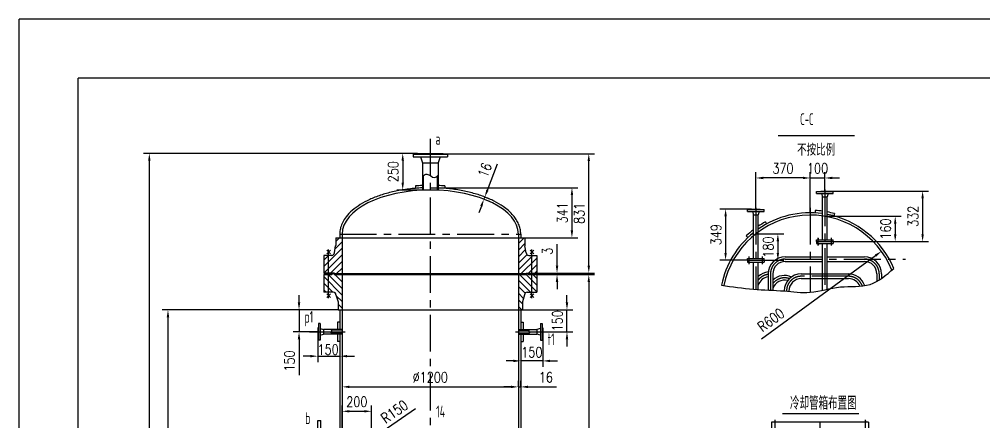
# Model space of a CAD drawing. Header units: millimetres. Extents: x -400 to 11480, y -400 to 24820.
# Drawn here: x -400 to 6173, y 22073 to 24820 of the extents above; entities that cross this region are included whole.
import ezdxf

# ---------------------------------------------------------------- set-up
doc = ezdxf.new("R2010")
doc.units = ezdxf.units.MM
doc.header["$LTSCALE"] = 200
doc.linetypes.add('CENTER', pattern=[2, 1.25, -0.25, 0.25, -0.25])
for name, color, linetype in [('1轮廓实线层', 7, 'Continuous'), ('2细线层', 4, 'Continuous'), ('3中心线层', 1, 'CENTER'), ('5剖面线层', 2, 'Continuous'), ('6文字层', 3, 'Continuous'), ('7标注层', 4, 'Continuous'), ('图框层', 7, 'Continuous')]:
    doc.layers.add(name, color=color, linetype=linetype)
doc.styles.add('PC_TEXTSTYLE', font='isocp.shx', dxfattribs={"width": 0.8, "bigfont": 'hzfs.shx'})
doc.styles.add('TH_GBDIM', font='romans.shx', dxfattribs={"width": 0.8, "bigfont": 'gbcbig.shx'})
doc.dimstyles.new('TH_GBDIM', dxfattribs={"dimscale": 20, "dimtxt": 3.5, "dimasz": 2.5, "dimexe": 2, "dimexo": 0, "dimgap": 1.5, "dimtad": 1, "dimdec": 1, "dimzin": 0, "dimdsep": 46, "dimtxsty": 'TH_GBDIM', "dimcen": 2.5, "dimclrd": 130, "dimclre": 130, "dimclrt": 3, "dimadec": 0, "dimazin": 0, "dimtfac": 0.714286, "dimtdec": 1, "dimtmove": 0, "dimatfit": 3, "dimfxl": 0, "dimtzin": 0, "dimlwd": -1, "dimlwe": -1, "dimarcsym": 0})

# ---------------------------------------------------------------- blocks, each defined once
blk = doc.blocks.new('*D14')
at = {"layer": '7标注层', "color": 130}
for p, q in [((2310.6, 23907.2), (2170.5, 23907.2)), ((2210.5, 23857.2), (2210.5, 23707.2)), ((2398.1, 23657.2), (2170.5, 23657.2))]:
    blk.add_line(p, q, dxfattribs=at)
for points in [[(2202.1, 23857.2), (2218.8, 23857.2), (2210.5, 23907.2)], [(2202.1, 23707.2), (2218.8, 23707.2), (2210.5, 23657.2)]]:
    blk.add_solid(points, dxfattribs=at)
at = {"layer": 'Defpoints', "color": 0}
for p in [(2310.6, 23907.2), (2210.5, 23657.2), (2398.1, 23657.2)]:
    blk.add_point(p, dxfattribs=at)
at = {"layer": '7标注层', "color": 3, "insert": (2145.5, 23782.2), "char_height": 70, "attachment_point": 5, "rotation": 90, "style": 'TH_GBDIM'}
blk.add_mtext('250{}{}', dxfattribs=at)
blk = doc.blocks.new('*D15')
at = {"layer": '7标注层', "color": 130}
for p, q in [((2787.2, 23656.8), (2855.9, 23836.7)), ((2763.6, 23595.1), (2769.3, 23610)), ((2768.2, 23610.5), (2806.7, 23595.8)), ((2745.8, 23548.4), (2727.9, 23501.7)), ((2762.5, 23595.5), (2801, 23580.8))]:
    blk.add_line(p, q, dxfattribs=at)
for points in [[(2779.4, 23659.7), (2794.9, 23653.8), (2769.3, 23610)], [(2738, 23551.4), (2753.5, 23545.4), (2763.6, 23595.1)]]:
    blk.add_solid(points, dxfattribs=at)
at = {"layer": 'Defpoints', "color": 0}
for p in [(2768.2, 23610.5), (2762.5, 23595.5), (2763.6, 23595.1)]:
    blk.add_point(p, dxfattribs=at)
at = {"layer": '7标注层', "color": 3, "insert": (2769.8, 23793.3), "char_height": 70, "attachment_point": 5, "rotation": 69.08403, "style": 'TH_GBDIM'}
blk.add_mtext('16{}{}', dxfattribs=at)
blk = doc.blocks.new('*D17')
at = {"layer": '7标注层', "color": 130}
for p, q in [((2397.6, 23673.2), (3402.7, 23673.2)), ((3362.7, 23623.2), (3362.7, 23382.2)), ((3014.1, 23332.2), (3402.7, 23332.2))]:
    blk.add_line(p, q, dxfattribs=at)
for points in [[(3354.3, 23623.2), (3371, 23623.2), (3362.7, 23673.2)], [(3354.3, 23382.2), (3371, 23382.2), (3362.7, 23332.2)]]:
    blk.add_solid(points, dxfattribs=at)
at = {"layer": 'Defpoints', "color": 0}
for p in [(2397.6, 23673.2), (3014.1, 23332.2), (3362.7, 23332.2)]:
    blk.add_point(p, dxfattribs=at)
at = {"layer": '7标注层', "color": 3, "insert": (3297.7, 23502.7), "char_height": 70, "attachment_point": 5, "rotation": 90, "style": 'TH_GBDIM'}
blk.add_mtext('341{}{}', dxfattribs=at)
blk = doc.blocks.new('*D18')
at = {"layer": '7标注层', "color": 130}
for p, q in [((3014.1, 22626.7), (3014.1, 22453.9)), ((3164.1, 22663.2), (3164.1, 22453.9)), ((2964.1, 22493.9), (2914.1, 22493.9)), ((3164.1, 22493.9), (3014.1, 22493.9)), ((3214.1, 22493.9), (3264.1, 22493.9))]:
    blk.add_line(p, q, dxfattribs=at)
for points in [[(2964.1, 22502.2), (2964.1, 22485.6), (3014.1, 22493.9)], [(3214.1, 22502.2), (3214.1, 22485.6), (3164.1, 22493.9)]]:
    blk.add_solid(points, dxfattribs=at)
at = {"layer": 'Defpoints', "color": 0}
for p in [(3014.1, 22626.7), (3164.1, 22663.2), (3014.1, 22493.9)]:
    blk.add_point(p, dxfattribs=at)
at = {"layer": '7标注层', "color": 3, "insert": (3089.7, 22553.2), "char_height": 70, "attachment_point": 5, "style": 'TH_GBDIM'}
blk.add_mtext('150{}{}', dxfattribs=at)
blk = doc.blocks.new('*D19')
at = {"layer": '7标注层', "color": 130}
for p, q in [((1798.1, 22349), (1798.1, 22277.1)), ((1848.1, 22317.1), (2948.1, 22317.1)), ((2998.1, 22339.8), (2998.1, 22277.1))]:
    blk.add_line(p, q, dxfattribs=at)
for points in [[(1848.1, 22325.4), (1848.1, 22308.7), (1798.1, 22317.1)], [(2948.1, 22325.4), (2948.1, 22308.7), (2998.1, 22317.1)]]:
    blk.add_solid(points, dxfattribs=at)
at = {"layer": 'Defpoints', "color": 0}
for p in [(1798.1, 22349), (2998.1, 22339.8), (2998.1, 22317.1)]:
    blk.add_point(p, dxfattribs=at)
at = {"layer": '7标注层', "color": 3, "insert": (2398.1, 22382.1), "char_height": 70, "attachment_point": 5, "style": 'TH_GBDIM'}
blk.add_mtext('%%c1200{}{}', dxfattribs=at)
blk = doc.blocks.new('*D20')
at = {"layer": '7标注层', "color": 130}
for p, q in [((2998.1, 22317.1), (2998.1, 22357.1)), ((3014.1, 22317.1), (3014.1, 22357.1)), ((2948.1, 22317.1), (2898.1, 22317.1)), ((2998.1, 22317.1), (3014.1, 22317.1)), ((3064.1, 22317.1), (3256.8, 22317.1))]:
    blk.add_line(p, q, dxfattribs=at)
for points in [[(2948.1, 22325.4), (2948.1, 22308.7), (2998.1, 22317.1)], [(3064.1, 22325.4), (3064.1, 22308.7), (3014.1, 22317.1)]]:
    blk.add_solid(points, dxfattribs=at)
at = {"layer": 'Defpoints', "color": 0}
for p in [(2998.1, 22317.1), (3014.1, 22317.1), (3014.1, 22317.1)]:
    blk.add_point(p, dxfattribs=at)
at = {"layer": '7标注层', "color": 3, "insert": (3185.4, 22382.1), "char_height": 70, "attachment_point": 5, "style": 'TH_GBDIM'}
blk.add_mtext('16{}{}', dxfattribs=at)
blk = doc.blocks.new('*D21')
at = {"layer": '7标注层', "color": 130}
for p, q in [((1632.1, 22663.2), (1632.1, 22486.1)), ((1782.1, 22626.7), (1782.1, 22486.1)), ((1582.1, 22526.1), (1532.1, 22526.1)), ((1632.1, 22526.1), (1782.1, 22526.1)), ((1832.1, 22526.1), (1882.1, 22526.1))]:
    blk.add_line(p, q, dxfattribs=at)
for points in [[(1582.1, 22534.4), (1582.1, 22517.8), (1632.1, 22526.1)], [(1832.1, 22534.4), (1832.1, 22517.8), (1782.1, 22526.1)]]:
    blk.add_solid(points, dxfattribs=at)
at = {"layer": 'Defpoints', "color": 0}
for p in [(1632.1, 22663.2), (1782.1, 22626.7), (1782.1, 22526.1)]:
    blk.add_point(p, dxfattribs=at)
at = {"layer": '7标注层', "color": 3, "insert": (1702.6, 22571.4), "char_height": 70, "attachment_point": 5, "style": 'TH_GBDIM'}
blk.add_mtext('150{}{}', dxfattribs=at)
blk = doc.blocks.new('*D22')
at = {"layer": '7标注层', "color": 130}
for p, q in [((1798.1, 22034.2), (1798.1, 22190.6)), ((1998.1, 21855.7), (1998.1, 22190.6)), ((1848.1, 22150.6), (1948.1, 22150.6))]:
    blk.add_line(p, q, dxfattribs=at)
for points in [[(1848.1, 22158.9), (1848.1, 22142.3), (1798.1, 22150.6)], [(1948.1, 22158.9), (1948.1, 22142.3), (1998.1, 22150.6)]]:
    blk.add_solid(points, dxfattribs=at)
at = {"layer": 'Defpoints', "color": 0}
for p in [(1998.1, 22150.6), (1798.1, 22034.2), (1998.1, 21855.7)]:
    blk.add_point(p, dxfattribs=at)
at = {"layer": '7标注层', "color": 3, "insert": (1898.1, 22215.6), "char_height": 70, "attachment_point": 5, "style": 'TH_GBDIM'}
blk.add_mtext('200{}{}', dxfattribs=at)
blk = doc.blocks.new('*D23')
at = {"layer": '7标注层', "color": 130}
for p, q in [((2297.2, 22168.5), (2012.2, 21970)), ((1848.1, 21855.7), (1971.2, 21941.4))]:
    blk.add_line(p, q, dxfattribs=at)
blk.add_solid([(2007.4, 21976.8), (2017, 21963.2), (1971.2, 21941.4)], dxfattribs=at)
at = {"layer": 'Defpoints', "color": 0}
for p in [(1971.2, 21941.4), (1848.1, 21855.7)]:
    blk.add_point(p, dxfattribs=at)
at = {"layer": '7标注层', "color": 3, "insert": (2154.5, 22148.3), "char_height": 70, "attachment_point": 5, "rotation": 34.85599, "style": 'TH_GBDIM'}
blk.add_mtext('R150{}{}', dxfattribs=at)
blk = doc.blocks.new('*D94')
at = {"layer": '7标注层', "color": 130}
for p, q in [((4586.3, 23528.2), (4368.8, 23528.2)), ((4408.8, 23478.2), (4408.8, 23229.2)), ((4557.3, 23179.2), (4368.8, 23179.2))]:
    blk.add_line(p, q, dxfattribs=at)
for points in [[(4400.5, 23478.2), (4417.2, 23478.2), (4408.8, 23528.2)], [(4400.5, 23229.2), (4417.2, 23229.2), (4408.8, 23179.2)]]:
    blk.add_solid(points, dxfattribs=at)
at = {"layer": 'Defpoints', "color": 0}
for p in [(4586.3, 23528.2), (4408.8, 23179.2), (4557.3, 23179.2)]:
    blk.add_point(p, dxfattribs=at)
at = {"layer": '7标注层', "color": 3, "insert": (4343.8, 23353.7), "char_height": 70, "attachment_point": 5, "rotation": 90, "style": 'TH_GBDIM'}
blk.add_mtext('349{}{}', dxfattribs=at)
blk = doc.blocks.new('*D95')
at = {"layer": '7标注层', "color": 130}
for p, q in [((4614.8, 23359.2), (4804.7, 23359.2)), ((4764.7, 23309.2), (4764.7, 23229.2)), ((4672.3, 23179.2), (4804.7, 23179.2))]:
    blk.add_line(p, q, dxfattribs=at)
for points in [[(4756.4, 23309.2), (4773.1, 23309.2), (4764.7, 23359.2)], [(4756.4, 23229.2), (4773.1, 23229.2), (4764.7, 23179.2)]]:
    blk.add_solid(points, dxfattribs=at)
at = {"layer": 'Defpoints', "color": 0}
for p in [(4614.8, 23359.2), (4672.3, 23179.2), (4764.7, 23179.2)]:
    blk.add_point(p, dxfattribs=at)
at = {"layer": '7标注层', "color": 3, "insert": (4699.7, 23269.2), "char_height": 70, "attachment_point": 5, "rotation": 90, "style": 'TH_GBDIM'}
blk.add_mtext('180{}{}', dxfattribs=at)
blk = doc.blocks.new('*D96')
at = {"layer": '7标注层', "color": 130}
for p, q in [((5084.8, 23478.5), (5603.7, 23478.5)), ((5563.7, 23428.5), (5563.7, 23356.5)), ((5142.3, 23306.5), (5603.7, 23306.5))]:
    blk.add_line(p, q, dxfattribs=at)
for points in [[(5555.4, 23428.5), (5572.1, 23428.5), (5563.7, 23478.5)], [(5555.4, 23356.5), (5572.1, 23356.5), (5563.7, 23306.5)]]:
    blk.add_solid(points, dxfattribs=at)
at = {"layer": 'Defpoints', "color": 0}
for p in [(5084.8, 23478.5), (5142.3, 23306.5), (5563.7, 23306.5)]:
    blk.add_point(p, dxfattribs=at)
at = {"layer": '7标注层', "color": 3, "insert": (5498.7, 23392.5), "char_height": 70, "attachment_point": 5, "rotation": 90, "style": 'TH_GBDIM'}
blk.add_mtext('160{}{}', dxfattribs=at)
blk = doc.blocks.new('*D97')
at = {"layer": '7标注层', "color": 130}
for p, q in [((5113.3, 23650.5), (5790.2, 23650.5)), ((5750.2, 23600.5), (5750.2, 23356.5)), ((5142.3, 23306.5), (5790.2, 23306.5))]:
    blk.add_line(p, q, dxfattribs=at)
for points in [[(5741.9, 23600.5), (5758.6, 23600.5), (5750.2, 23650.5)], [(5741.9, 23356.5), (5758.6, 23356.5), (5750.2, 23306.5)]]:
    blk.add_solid(points, dxfattribs=at)
at = {"layer": 'Defpoints', "color": 0}
for p in [(5113.3, 23650.5), (5142.3, 23306.5), (5750.2, 23306.5)]:
    blk.add_point(p, dxfattribs=at)
at = {"layer": '7标注层', "color": 3, "insert": (5685.2, 23478.5), "char_height": 70, "attachment_point": 5, "rotation": 90, "style": 'TH_GBDIM'}
blk.add_mtext('332{}{}', dxfattribs=at)
blk = doc.blocks.new('*D98')
at = {"layer": '7标注层', "color": 130}
for p, q in [((4614.8, 23528.2), (4614.8, 23779.7)), ((4934.8, 23739.7), (4664.8, 23739.7)), ((4984.8, 23502.9), (4984.8, 23779.7))]:
    blk.add_line(p, q, dxfattribs=at)
for points in [[(4664.8, 23748.1), (4664.8, 23731.4), (4614.8, 23739.7)], [(4934.8, 23748.1), (4934.8, 23731.4), (4984.8, 23739.7)]]:
    blk.add_solid(points, dxfattribs=at)
at = {"layer": 'Defpoints', "color": 0}
for p in [(4614.8, 23739.7), (4614.8, 23528.2), (4984.8, 23502.9)]:
    blk.add_point(p, dxfattribs=at)
at = {"layer": '7标注层', "color": 3, "insert": (4799.8, 23804.7), "char_height": 70, "attachment_point": 5, "style": 'TH_GBDIM'}
blk.add_mtext('370{}{}', dxfattribs=at)
blk = doc.blocks.new('*D99')
at = {"layer": '7标注层', "color": 130}
for p, q in [((4934.8, 23739.7), (4884.8, 23739.7)), ((4984.8, 23502.9), (4984.8, 23779.7)), ((4984.8, 23739.7), (5084.8, 23739.7)), ((5084.8, 23650.5), (5084.8, 23779.7)), ((5134.8, 23739.7), (5184.8, 23739.7))]:
    blk.add_line(p, q, dxfattribs=at)
for points in [[(4934.8, 23748.1), (4934.8, 23731.4), (4984.8, 23739.7)], [(5134.8, 23748.1), (5134.8, 23731.4), (5084.8, 23739.7)]]:
    blk.add_solid(points, dxfattribs=at)
at = {"layer": 'Defpoints', "color": 0}
for p in [(5084.8, 23739.7), (5084.8, 23650.5), (4984.8, 23502.9)]:
    blk.add_point(p, dxfattribs=at)
at = {"layer": '7标注层', "color": 3, "insert": (5034.8, 23804.7), "char_height": 70, "attachment_point": 5, "style": 'TH_GBDIM'}
blk.add_mtext('100{}{}', dxfattribs=at)
blk = doc.blocks.new('*D100')
at = {"layer": '7标注层', "color": 130}
blk.add_line((4652.3, 22644.7), (5429.4, 23210.7), dxfattribs=at)
blk.add_solid([(5424.5, 23217.4), (5434.3, 23204), (5469.8, 23240.1)], dxfattribs=at)
at = {"layer": 'Defpoints', "color": 0}
for p in [(5469.8, 23240.1), (4984.8, 22886.9)]:
    blk.add_point(p, dxfattribs=at)
at = {"layer": '7标注层', "color": 3, "insert": (4718.1, 22773), "char_height": 70, "attachment_point": 5, "rotation": 36.07149, "style": 'TH_GBDIM'}
blk.add_mtext('R600{}{}', dxfattribs=at)
blk = doc.blocks.new('*D149')
at = {"layer": '7标注层', "color": 130}
for p, q in [((1770.1, 22841.7), (572.2, 22841.7)), ((612.2, 22791.7), (612.2, 4080.7)), ((1234.1, 4030.7), (572.2, 4030.7))]:
    blk.add_line(p, q, dxfattribs=at)
for points in [[(603.9, 22791.7), (620.5, 22791.7), (612.2, 22841.7)], [(603.9, 4080.7), (620.5, 4080.7), (612.2, 4030.7)]]:
    blk.add_solid(points, dxfattribs=at)
at = {"layer": 'Defpoints', "color": 0}
for p in [(1770.1, 22841.7), (612.2, 4030.7), (1234.1, 4030.7)]:
    blk.add_point(p, dxfattribs=at)
at = {"layer": '7标注层', "color": 3, "insert": (547.2, 13436.2), "char_height": 70, "attachment_point": 5, "rotation": 90, "style": 'TH_GBDIM'}
blk.add_mtext('18811{}{}', dxfattribs=at)
blk = doc.blocks.new('*D150')
at = {"layer": '7标注层', "color": 130}
for p, q in [((2310.6, 23907.2), (445.3, 23907.2)), ((485.3, 23857.2), (485.3, 4080.7)), ((1234.1, 4030.7), (445.3, 4030.7))]:
    blk.add_line(p, q, dxfattribs=at)
for points in [[(477, 23857.2), (493.7, 23857.2), (485.3, 23907.2)], [(477, 4080.7), (493.7, 4080.7), (485.3, 4030.7)]]:
    blk.add_solid(points, dxfattribs=at)
at = {"layer": 'Defpoints', "color": 0}
for p in [(2310.6, 23907.2), (485.3, 4030.7), (1234.1, 4030.7)]:
    blk.add_point(p, dxfattribs=at)
at = {"layer": '7标注层', "color": 3, "insert": (420.3, 13968.9), "char_height": 70, "attachment_point": 5, "rotation": 90, "style": 'TH_GBDIM'}
blk.add_mtext('19891{}{}', dxfattribs=at)
blk = doc.blocks.new('*D151')
at = {"layer": '7标注层', "color": 130}
for p, q in [((3123.1, 23081.7), (3517.3, 23081.7)), ((3477.3, 23031.7), (3477.3, 13905.7)), ((3026.1, 13855.7), (3517.3, 13855.7))]:
    blk.add_line(p, q, dxfattribs=at)
for points in [[(3469, 23031.7), (3485.6, 23031.7), (3477.3, 23081.7)], [(3469, 13905.7), (3485.6, 13905.7), (3477.3, 13855.7)]]:
    blk.add_solid(points, dxfattribs=at)
at = {"layer": 'Defpoints', "color": 0}
for p in [(3123.1, 23081.7), (3026.1, 13855.7), (3477.3, 13855.7)]:
    blk.add_point(p, dxfattribs=at)
at = {"layer": '7标注层', "color": 3, "insert": (3412.3, 18468.7), "char_height": 70, "attachment_point": 5, "rotation": 90, "style": 'TH_GBDIM'}
blk.add_mtext('9226{}{}', dxfattribs=at)
blk = doc.blocks.new('*D162')
at = {"layer": '7标注层', "color": 130}
for p, q in [((1504.7, 22891.7), (1504.7, 22941.7)), ((1770.1, 22841.7), (1464.7, 22841.7)), ((1504.7, 22841.7), (1504.7, 22691.7)), ((1632.1, 22691.7), (1464.7, 22691.7)), ((1504.7, 22641.7), (1504.7, 22395.7))]:
    blk.add_line(p, q, dxfattribs=at)
for points in [[(1496.3, 22891.7), (1513, 22891.7), (1504.7, 22841.7)], [(1496.3, 22641.7), (1513, 22641.7), (1504.7, 22691.7)]]:
    blk.add_solid(points, dxfattribs=at)
at = {"layer": 'Defpoints', "color": 0}
for p in [(1504.7, 22841.7), (1770.1, 22841.7), (1632.1, 22691.7)]:
    blk.add_point(p, dxfattribs=at)
at = {"layer": '7标注层', "color": 3, "insert": (1439.7, 22493.7), "char_height": 70, "attachment_point": 5, "rotation": 90, "style": 'TH_GBDIM'}
blk.add_mtext('150{}{}', dxfattribs=at)
blk = doc.blocks.new('*D163')
at = {"layer": '7标注层', "color": 130}
for p, q in [((3328.9, 22891.7), (3328.9, 22941.7)), ((3026.1, 22841.7), (3368.9, 22841.7)), ((3328.9, 22691.7), (3328.9, 22841.7)), ((3164.1, 22691.7), (3368.9, 22691.7)), ((3328.9, 22641.7), (3328.9, 22591.7))]:
    blk.add_line(p, q, dxfattribs=at)
for points in [[(3320.6, 22891.7), (3337.2, 22891.7), (3328.9, 22841.7)], [(3320.6, 22641.7), (3337.2, 22641.7), (3328.9, 22691.7)]]:
    blk.add_solid(points, dxfattribs=at)
at = {"layer": 'Defpoints', "color": 0}
for p in [(3026.1, 22841.7), (3328.9, 22841.7), (3164.1, 22691.7)]:
    blk.add_point(p, dxfattribs=at)
at = {"layer": '7标注层', "color": 3, "insert": (3263.9, 22766.7), "char_height": 70, "attachment_point": 5, "rotation": 90, "style": 'TH_GBDIM'}
blk.add_mtext('150{}{}', dxfattribs=at)
blk = doc.blocks.new('*D164')
at = {"layer": '7标注层', "color": 130}
for p, q in [((3261.1, 23142.2), (3261.1, 23289.5)), ((3112.8, 23092.2), (3301.1, 23092.2)), ((3112.8, 23081.7), (3301.1, 23081.7)), ((3261.1, 23081.7), (3261.1, 23092.2)), ((3261.1, 23031.7), (3261.1, 22981.7))]:
    blk.add_line(p, q, dxfattribs=at)
for points in [[(3252.8, 23142.2), (3269.5, 23142.2), (3261.1, 23092.2)], [(3252.8, 23031.7), (3269.5, 23031.7), (3261.1, 23081.7)]]:
    blk.add_solid(points, dxfattribs=at)
at = {"layer": 'Defpoints', "color": 0}
for p in [(3112.8, 23092.2), (3112.8, 23081.7), (3261.1, 23092.2)]:
    blk.add_point(p, dxfattribs=at)
at = {"layer": '7标注层', "color": 3, "insert": (3196.1, 23240.9), "char_height": 70, "attachment_point": 5, "rotation": 90, "style": 'TH_GBDIM'}
blk.add_mtext('3{}{}', dxfattribs=at)
blk = doc.blocks.new('*D165')
at = {"layer": '7标注层', "color": 130}
for p, q in [((2485.6, 23904.9), (3517.3, 23904.9)), ((3477.3, 23142.2), (3477.3, 23854.9)), ((3123.1, 23092.2), (3517.3, 23092.2))]:
    blk.add_line(p, q, dxfattribs=at)
for points in [[(3469, 23854.9), (3485.6, 23854.9), (3477.3, 23904.9)], [(3469, 23142.2), (3485.6, 23142.2), (3477.3, 23092.2)]]:
    blk.add_solid(points, dxfattribs=at)
at = {"layer": 'Defpoints', "color": 0}
for p in [(2485.6, 23904.9), (3477.3, 23904.9), (3123.1, 23092.2)]:
    blk.add_point(p, dxfattribs=at)
at = {"layer": '7标注层', "color": 3, "insert": (3412.3, 23498.6), "char_height": 70, "attachment_point": 5, "rotation": 90, "style": 'TH_GBDIM'}
blk.add_mtext('831{}{}', dxfattribs=at)

msp = doc.modelspace()

# ---------------------------------------------------------------- hatches: boundary and pattern name
at = {"layer": '5剖面线层'}
h = msp.add_hatch(dxfattribs=at)
h.set_pattern_fill('ANSI31', color=256, scale=10, style=0)
h.paths.add_polyline_path([(1798.08, 23332.19), (1754.08, 23332.19), (1754.09, 23278.18), (1745.36, 23230.18, -0.4142136), (1727.36, 23212.18), (1673.09, 23212.18), (1673.09, 23092.18), (1745.09, 23092.18), (1745.09, 23086.18), (1798.08, 23086.18)])
h.paths.add_polyline_path([(3123.08, 23212.19), (3068.81, 23212.19, -0.4142136), (3050.81, 23230.19), (3042.08, 23278.19), (3042.08, 23332.19), (2998.08, 23332.19), (2998.08, 23086.21), (3051.08, 23086.21), (3051.08, 23092.19), (3123.08, 23092.19)])
h = msp.add_hatch(dxfattribs=at)
h.set_pattern_fill('ANSI31', color=256, scale=10, angle=90, style=0)
h.paths.add_polyline_path([(1798.08, 23081.69), (1743.58, 23081.69), (1743.58, 23087.69), (1733.58, 23087.69), (1727.58, 23081.69), (1673.08, 23081.69), (1673.08, 22961.69), (1738.08, 22961.69, -0.4142136), (1756.08, 22943.69), (1770.08, 22895.69), (1770.08, 22841.69), (1798.08, 22841.69)])
h.paths.add_polyline_path([(3123.08, 23081.69), (3068.58, 23081.69), (3062.58, 23087.69), (3052.58, 23087.69), (3052.58, 23081.69), (2998.08, 23081.69), (2998.08, 22841.69), (3026.08, 22841.69), (3026.08, 22895.69), (3040.08, 22943.69, -0.4142136), (3058.08, 22961.69), (3123.08, 22961.69)])

# ---------------------------------------------------------------- linework, layer by layer
at = {"layer": '1轮廓实线层'}
for p, q in [((2280.58, 23902.69), (2280.58, 23883.19)), ((2280.58, 23902.69), (2515.58, 23902.69)), ((2280.58, 23883.19), (2515.58, 23883.19)), ((2310.58, 23907.19), (2485.58, 23907.19)), ((2310.58, 23907.19), (2310.58, 23902.69)), ((2331.08, 23883.19), (2344.08, 23842.19)), ((2465.08, 23883.19), (2452.08, 23842.19)), ((2485.58, 23907.19), (2485.58, 23902.69)), ((2515.58, 23902.69), (2515.58, 23883.19)), ((2344.08, 23842.19), (2344.08, 23655.98)), ((2344.08, 23842.19), (2452.08, 23842.19)), ((2452.08, 23842.19), (2452.08, 23655.98)), ((2350.08, 23755.42), (2350.08, 23656.23)), ((2446.08, 23753.04), (2446.08, 23656.23)), ((2298.08, 23685.11), (2298.08, 23669.05)), ((2498.08, 23685.11), (2498.08, 23669.05)), ((5027.32, 23634.48), (5027.32, 23646.48)), ((5027.32, 23646.48), (5142.32, 23646.48)), ((5027.32, 23634.48), (5142.32, 23634.48)), ((5056.32, 23646.48), (5056.32, 23650.48)), ((5056.32, 23650.48), (5113.32, 23650.48)), ((5061.82, 23634.48), (5068.82, 23610.48)), ((5068.82, 23610.48), (5100.82, 23610.48)), ((5068.82, 23318.48), (5068.82, 23610.48)), ((5107.82, 23634.48), (5100.82, 23610.48)), ((5100.82, 23318.48), (5100.82, 23610.48)), ((5113.32, 23646.48), (5113.32, 23650.48)), ((5142.32, 23634.48), (5142.32, 23646.48)), ((4557.32, 23524.21), (4672.32, 23524.21)), ((4557.32, 23512.21), (4557.32, 23524.21)), ((4557.32, 23512.21), (4672.32, 23512.21)), ((4586.32, 23524.21), (4586.32, 23528.21)), ((4586.32, 23528.21), (4643.32, 23528.21)), ((4591.82, 23512.21), (4598.82, 23488.21)), ((4598.82, 23488.21), (4630.82, 23488.21)), ((4598.82, 23191.21), (4598.82, 23488.21)), ((4637.82, 23512.21), (4630.82, 23488.21)), ((4630.82, 23191.21), (4630.82, 23488.21)), ((4643.32, 23524.21), (4643.32, 23528.21)), ((4672.32, 23512.21), (4672.32, 23524.21)), ((5019.82, 23517.9), (5018.93, 23501.93)), ((5149.82, 23496.95), (5145.64, 23481.51)), ((4679.82, 23440.41), (4687.54, 23426.39)), ((1782.08, 23357.19), (1782.08, 23332.19)), ((1798.08, 23357.19), (1798.08, 22841.69)), ((2998.08, 23357.19), (2998.08, 22841.69)), ((3014.08, 23357.19), (3014.08, 23332.19)), ((4549.82, 23345.35), (4560.83, 23333.74)), ((1745.36, 23230.18), (1753.8, 23276.58)), ((1754.08, 23332.19), (3042.08, 23332.19)), ((1754.08, 23332.18), (1754.09, 23279.8)), ((3042.08, 23332.19), (3042.08, 23279.82)), ((3050.81, 23230.19), (3042.37, 23276.6)), ((5027.32, 23318.48), (5142.32, 23318.48)), ((5027.32, 23306.48), (5027.32, 23318.48)), ((5027.32, 23306.48), (5142.32, 23306.48)), ((5027.32, 23306.48), (5142.32, 23306.48)), ((5027.32, 23306.48), (5027.32, 23294.48)), ((5027.32, 23294.48), (5142.32, 23294.48)), ((5068.82, 22978.47), (5068.82, 23294.48)), ((5100.82, 22984.88), (5100.82, 23294.48)), ((5142.32, 23306.48), (5142.32, 23318.48)), ((5142.32, 23306.48), (5142.32, 23294.48)), ((1727.36, 23212.18), (1673.09, 23212.18)), ((1673.09, 23212.18), (1673.09, 23092.18)), ((3068.81, 23212.19), (3123.08, 23212.19)), ((3123.08, 23212.19), (3123.08, 23092.19)), ((4814.82, 23202.87), (5068.82, 23202.87)), ((5100.82, 23202.87), (5354.82, 23202.87)), ((4557.32, 23191.21), (4672.32, 23191.21)), ((4557.32, 23179.21), (4557.32, 23191.21)), ((4557.32, 23179.21), (4672.32, 23179.21)), ((4557.32, 23179.21), (4672.32, 23179.21)), ((4557.32, 23179.21), (4557.32, 23167.21)), ((4557.32, 23167.21), (4672.32, 23167.21)), ((4598.82, 22982.41), (4598.82, 23167.21)), ((4630.82, 22980.18), (4630.82, 23167.21)), ((4672.32, 23179.21), (4672.32, 23191.21)), ((4672.32, 23179.21), (4672.32, 23167.21)), ((4814.82, 23170.87), (5068.82, 23170.87)), ((5100.82, 23170.87), (5354.82, 23170.87)), ((1673.08, 23081.69), (1727.58, 23081.69)), ((1727.58, 23081.69), (1673.08, 23081.69)), ((1673.08, 23081.69), (1673.08, 22961.69)), ((1745.09, 23092.18), (1673.09, 23092.18)), ((1733.58, 23087.69), (1727.58, 23081.69)), ((1743.58, 23087.69), (1733.58, 23087.69)), ((1743.58, 23087.69), (1743.58, 23081.69)), ((1743.58, 23081.69), (3052.58, 23081.69)), ((1745.09, 23092.18), (1745.09, 23086.18)), ((3051.08, 23086.21), (1745.09, 23086.18)), ((3051.08, 23092.19), (3051.08, 23086.19)), ((3051.08, 23092.19), (3123.08, 23092.19)), ((3052.58, 23087.69), (3062.58, 23087.69)), ((3052.58, 23087.69), (3052.58, 23081.69)), ((3062.58, 23087.69), (3068.58, 23081.69)), ((3068.58, 23081.69), (3123.08, 23081.69)), ((3123.08, 23081.69), (3123.08, 22961.69)), ((4698.82, 23086.87), (4698.82, 22976.64)), ((4730.82, 23086.87), (4730.82, 22975.09)), ((4923.91, 23086.1), (5245.73, 23086.1)), ((5438.82, 23086.87), (5438.82, 23035.52)), ((5470.82, 23086.87), (5470.82, 23055.8)), ((4923.91, 23054.1), (5245.73, 23054.1)), ((1738.08, 22961.69), (1673.08, 22961.69)), ((1756.08, 22943.69), (1770.08, 22895.69)), ((3040.08, 22943.69), (3026.08, 22895.69)), ((3058.08, 22961.69), (3123.08, 22961.69)), ((1770.08, 22895.69), (1770.08, 22841.69)), ((3026.08, 22895.69), (3026.08, 22841.69)), ((1770.08, 22841.69), (3026.08, 22841.69)), ((1782.08, 22841.69), (1782.08, 22707.69)), ((1798.08, 22841.69), (1798.08, 22034.19)), ((2998.08, 22841.69), (2998.08, 13555.69)), ((3014.08, 22841.69), (3014.08, 22707.69)), ((1636.08, 22749.19), (1636.08, 22634.19)), ((1648.08, 22749.19), (1636.08, 22749.19)), ((1648.08, 22749.19), (1648.08, 22634.19)), ((1782.08, 22756.69), (1766.08, 22756.69)), ((1766.08, 22756.69), (1766.08, 22707.69)), ((3014.08, 22756.69), (3030.08, 22756.69)), ((3030.08, 22756.69), (3030.08, 22707.69)), ((3148.08, 22749.19), (3148.08, 22634.19)), ((3148.08, 22749.19), (3160.08, 22749.19)), ((3160.08, 22749.19), (3160.08, 22634.19)), ((1636.08, 22720.19), (1632.08, 22720.19)), ((1632.08, 22720.19), (1632.08, 22663.19)), ((1648.08, 22714.69), (1672.08, 22707.69)), ((1798.08, 22707.69), (1672.08, 22707.69)), ((1672.08, 22707.69), (1672.08, 22675.69)), ((1798.08, 22703.69), (1723.86, 22703.69)), ((1798.08, 22679.69), (1727.67, 22679.69)), ((2998.08, 22707.69), (3124.08, 22707.69)), ((2998.08, 22703.69), (3072.31, 22703.69)), ((2998.08, 22679.69), (3068.5, 22679.69)), ((3148.08, 22714.69), (3124.08, 22707.69)), ((3124.08, 22707.69), (3124.08, 22675.69)), ((3160.08, 22720.19), (3164.08, 22720.19)), ((3164.08, 22720.19), (3164.08, 22663.19)), ((1636.08, 22663.19), (1632.08, 22663.19)), ((1648.08, 22634.19), (1636.08, 22634.19)), ((1648.08, 22668.69), (1672.08, 22675.69)), ((1798.08, 22675.69), (1672.08, 22675.69)), ((1766.08, 22675.69), (1766.08, 22626.69)), ((1782.08, 22626.69), (1766.08, 22626.69)), ((1782.08, 22675.69), (1782.08, 22034.19)), ((2998.08, 22675.69), (3124.08, 22675.69)), ((3014.08, 22675.69), (3014.08, 14046.69)), ((3014.08, 22626.69), (3030.08, 22626.69)), ((3030.08, 22675.69), (3030.08, 22626.69)), ((3148.08, 22668.69), (3124.08, 22675.69)), ((3148.08, 22634.19), (3160.08, 22634.19)), ((3160.08, 22663.19), (3164.08, 22663.19)), ((1632.08, 21923.19), (1632.08, 22088.19)), ((1632.08, 22088.19), (1652.08, 22088.19)), ((1652.08, 21923.19), (1652.08, 22088.19)), ((5382.15, 22076.24), (4722.15, 22076.24)), ((4722.15, 22076.24), (4722.15, 21976.24)), ((5382.15, 22076.24), (5382.15, 21976.24))]:
    msp.add_line(p, q, dxfattribs=at)
for centre, radius, start, end in [((4984.82, 22886.87), 600, 22.070382, 168.339559), ((4984.82, 22886.87), 616, 82.16252, 125.076898), ((4984.82, 22886.87), 632, 82.362137, 86.82535), ((4984.82, 22886.87), 632, 74.866085, 79.423726), ((4984.82, 22886.87), 616, 22.587338, 79.145727), ((4984.82, 22886.87), 632, 118.855019, 124.064552), ((4984.82, 22886.87), 616, 128.801438, 168.504561), ((4984.82, 22886.87), 632, 127.64444, 133.494989), ((1736.09, 23279.8), 18, 349.695553, 0.00115), ((3060.08, 23279.82), 18, 180, 190.305597), ((1727.36, 23230.18), 18, 270.00115, 0.00115), ((3068.81, 23230.19), 18, 180, 270), ((4814.82, 23086.87), 116, 90, 180), ((5354.82, 23086.87), 116, 0, 90), ((4814.82, 23086.87), 84, 90, 180), ((5354.82, 23086.87), 84, 0, 90), ((4710.98, 22984), 116, 95.6775, 133.710289), ((4809.75, 22959.32), 116, 65.772708, 132.880152), ((4923.91, 22970.1), 116, 90, 180), ((5245.73, 22970.1), 116, 18.079005, 90), ((4710.98, 22984), 84, 98.321712, 162.602807), ((4809.75, 22959.32), 84, 74.887246, 160), ((4923.91, 22970.1), 84, 90, 180), ((5245.73, 22970.1), 84, 22.368452, 90), ((1738.08, 22943.69), 18, 0, 90), ((3058.08, 22943.69), 18, 90, 180)]:
    msp.add_arc(centre, radius, start, end, dxfattribs=at)
msp.add_ellipse((2398.08, 23357.19), major_axis=(-600, 0), ratio=0.5, start_param=3.1415927, end_param=6.2831853, dxfattribs=at)
for points, knots in [([(2344.08, 23671.99), (2336.26, 23671.64), (2328.45, 23671.22), (2289.75, 23668.73), (2259.14, 23665.56), (2199.2, 23656.9), (2169.88, 23651.41), (2113.2, 23638.24), (2085.84, 23630.55), (2033.7, 23613.14), (2008.92, 23603.41), (1962.48, 23582.1), (1940.83, 23570.52), (1901.15, 23545.7), (1883.12, 23532.47), (1851.1, 23504.57), (1837.12, 23489.89), (1816.46, 23463.02), (1808.83, 23451.08), (1796.31, 23426.63), (1791.43, 23414.12), (1785.19, 23390.97), (1783.37, 23380.38), (1782.24, 23365.58), (1782.08, 23361.39), (1782.08, 23357.19)], [4.8013185, 4.8013185, 4.8013185, 4.8013185, 4.8400765, 4.8400765, 4.9937988, 4.9937988, 5.1475211, 5.1475211, 5.3012435, 5.3012435, 5.4549658, 5.4549658, 5.6086881, 5.6086881, 5.7624104, 5.7624104, 5.9161328, 5.9161328, 6.0326752, 6.0326752, 6.1492176, 6.1492176, 6.2453017, 6.2453017, 6.2831853, 6.2831853, 6.2831853, 6.2831853]), ([(3014.08, 23357.19), (3014.08, 23361.54), (3013.91, 23365.89), (3012.73, 23380.92), (3010.86, 23391.57), (3005.1, 23412.62), (3001.21, 23423.02), (2991.53, 23443.44), (2985.73, 23453.47), (2972.33, 23473.07), (2964.73, 23482.64), (2939.12, 23510.85), (2918.45, 23528.68), (2876.12, 23558.18), (2855.64, 23570.34), (2811.39, 23592.88), (2787.61, 23603.26), (2737.27, 23622.04), (2710.72, 23630.43), (2655.43, 23645.08), (2626.7, 23651.32), (2567.72, 23661.54), (2537.47, 23665.51), (2488.69, 23669.94), (2470.42, 23671.17), (2452.08, 23671.99)], [3.1415926, 3.1415926, 3.1415926, 3.1415926, 3.1808905, 3.1808905, 3.2775964, 3.2775964, 3.3743023, 3.3743023, 3.4710082, 3.4710082, 3.567714, 3.567714, 3.7640202, 3.7640202, 3.9177425, 3.9177425, 4.0714649, 4.0714649, 4.2251872, 4.2251872, 4.3789095, 4.3789095, 4.5326318, 4.5326318, 4.6234594, 4.6234594, 4.6234594, 4.6234594])]:
    msp.add_open_spline(points, degree=3, knots=knots, dxfattribs=at)
for points in [[(2343.37, 23687.98), (2328.22, 23687.3), (2313.11, 23686.34), (2298.08, 23685.11)], [(2498.08, 23685.11), (2483.06, 23686.34), (2467.95, 23687.3), (2452.8, 23687.98)]]:
    msp.add_open_spline(points, degree=3, dxfattribs=at)
at = {"layer": '2细线层'}
for p, q in [((-400, -400), (-400, 24820)), ((11480, 24820), (-400, 24820)), ((5037.75, 23324.93), (5042.76, 23326.74)), ((5037.75, 23288.03), (5042.76, 23286.22)), ((5042.59, 23324.95), (5037.91, 23326.72)), ((5042.59, 23288.01), (5037.91, 23286.24)), ((5040.25, 23279.62), (5040.25, 23332.9)), ((5131.89, 23324.93), (5126.88, 23326.74)), ((5131.89, 23288.03), (5126.88, 23286.22)), ((5127.05, 23324.95), (5131.73, 23326.72)), ((5127.05, 23288.01), (5131.73, 23286.24)), ((5129.39, 23279.62), (5129.39, 23332.9)), ((1692.93, 23222.66), (1718.23, 23247.96)), ((1718.23, 23222.66), (1692.93, 23247.96)), ((1705.58, 22921.69), (1705.58, 23252.18)), ((3077.94, 23222.66), (3103.24, 23247.96)), ((3103.24, 23222.66), (3077.94, 23247.96)), ((3090.58, 22921.69), (3090.59, 23252.18)), ((4570.25, 23152.35), (4570.25, 23205.63)), ((4659.39, 23152.35), (4659.39, 23205.63)), ((4567.75, 23197.66), (4572.76, 23199.47)), ((4567.75, 23160.76), (4572.76, 23158.95)), ((4572.59, 23197.68), (4567.91, 23199.45)), ((4572.59, 23160.74), (4567.91, 23158.97)), ((4661.89, 23197.66), (4656.88, 23199.47)), ((4661.89, 23160.76), (4656.88, 23158.95)), ((4657.05, 23197.68), (4661.73, 23199.45)), ((4657.05, 23160.74), (4661.73, 23158.97)), ((1718.23, 22951.21), (1692.93, 22925.91)), ((1692.93, 22951.21), (1718.23, 22925.91)), ((3103.24, 22951.21), (3077.94, 22925.91)), ((3077.94, 22951.21), (3103.24, 22925.91)), ((4741.69, 22086.85), (4746.7, 22085.04)), ((4746.54, 22086.83), (4741.86, 22085.06)), ((4744.2, 22092.35), (4744.2, 21960.14)), ((5362.96, 22085.28), (5357.95, 22083.47)), ((5358.11, 22085.26), (5362.79, 22083.49)), ((5360.1, 22092.35), (5360.1, 21960.14))]:
    msp.add_line(p, q, dxfattribs=at)
for points in [[(2344.08, 23750.83), (2374.46, 23765.98), (2426.88, 23742.63), (2452.08, 23758.41)], [(4381.18, 23009.63), (4598.82, 22982.41), (4807.91, 22970.1), (4984.82, 22961.02), (5190.1, 22997.22), (5392.56, 23014.93), (5553.57, 23123.47)], [(1727.19, 22707.69), (1723.86, 22703.69), (1727.67, 22695.22), (1720.29, 22687.84), (1727.67, 22679.69), (1723.15, 22675.69)], [(3068.97, 22707.69), (3072.31, 22703.69), (3068.5, 22695.22), (3075.88, 22687.84), (3068.5, 22679.69), (3073.02, 22675.69)]]:
    msp.add_spline(points, degree=3, dxfattribs=at)
at = {"layer": '3中心线层'}
for p, q in [((2398.08, 24007.19), (2398.08, 4030.69)), ((5084.82, 23661.22), (5084.82, 22981.75)), ((4614.82, 23536.87), (4614.82, 22981.23)), ((4984.82, 23536.87), (4984.82, 22961.02)), ((1782.08, 23357.19), (3014.08, 23357.19)), ((4814.82, 23186.87), (5634.82, 23186.87)), ((4714.82, 23086.87), (4714.82, 22975.87)), ((5454.82, 23086.87), (5454.82, 23045.09)), ((5245.73, 23070.1), (4923.91, 23070.1)), ((1575.48, 22691.69), (1818.08, 22691.69)), ((2978.08, 22691.69), (3203.94, 22691.69)), ((5052.15, 19425.24), (5052.15, 22076.24))]:
    msp.add_line(p, q, dxfattribs=at)
for centre, start, end in [((4814.82, 23086.87), 90, 180), ((5354.82, 23086.87), 0, 90), ((4710.98, 22984), 96.982962, 143.28069), ((4809.75, 22959.32), 70, 142.124044), ((4923.91, 22970.1), 90, 180), ((5245.73, 22970.1), 19.666799, 90)]:
    msp.add_arc(centre, 100, start, end, dxfattribs=at)
at = {"layer": '6文字层'}
for p, q in [((4765.8, 24029.87), (5286.95, 24029.87)), ((4795.26, 22136.35), (5316.4, 22136.35))]:
    msp.add_line(p, q, dxfattribs=at)
at = {"layer": '图框层'}
for p in [(0, 0), (11080, 24420)]:
    msp.add_line(p, (0, 24420), dxfattribs=at)

# ---------------------------------------------------------------- texts
at = {"layer": '6文字层', "style": 'PC_TEXTSTYLE'}
for s, height, width, p in [('C-C', 80, 0.6, (4916.44, 24100.04)), ('a', 80, 0.667, (2433.73, 23965.31)), ('不按比例', 80, 0.6, (4895.59, 23891.58)), ('p1', 80, 0.667, (1541.54, 22753.9)), ('t1', 80, 0.667, (3196.51, 22601.28)), ('冷却管箱布置图', 90, 0.6, (4847.16, 22161.54)), ('14', 80, 0.667, (2438.14, 22109.54)), ('b', 80, 0.667, (1546.88, 22063.47))]:
    msp.add_text(s, height=height, dxfattribs=dict(at, width=width)).set_placement(p)

# ---------------------------------------------------------------- dimensions: what is measured, and where the dimension line sits
at = {"layer": '7标注层'}
for base, p1, p2, angle, text, override, picture, middle in [((485.34, 4030.69), (2310.58, 23907.19), (1234.08, 4030.69), 90, '19891{}{}', {"dimgap": 1.5, "dimtad": 1, "dimjust": 0, "dimdec": 0, "dimlfac": 1, "dimse1": 0, "dimse2": 0, "dimsd1": 0, "dimsd2": 0}, '*D150', (420.34, 13968.94)), ((3477.31, 23904.94), (3123.08, 23092.19), (2485.58, 23904.94), 90, '831{}{}', {"dimgap": 1.5, "dimtad": 1, "dimjust": 0, "dimdec": 1, "dimlfac": 1, "dimse1": 0, "dimse2": 0, "dimsd1": 0, "dimsd2": 0}, '*D165', (3412.31, 23498.57)), ((3362.65, 23332.19), (2397.61, 23673.19), (3014.08, 23332.19), 90, '341{}{}', {"dimgap": 1.5, "dimtad": 1, "dimjust": 0, "dimdec": 0, "dimlfac": 1, "dimse1": 0, "dimse2": 0, "dimsd1": 0, "dimsd2": 0}, '*D17', (3297.65, 23502.69)), ((5750.25, 23306.48), (5113.32, 23650.48), (5142.32, 23306.48), 90, '332{}{}', {"dimgap": 1.5, "dimtad": 1, "dimjust": 0, "dimdec": 0, "dimlfac": 1, "dimse1": 0, "dimse2": 0, "dimsd1": 0, "dimsd2": 0}, '*D97', (5685.25, 23478.48)), ((4408.82, 23179.21), (4586.32, 23528.21), (4557.32, 23179.21), 90, '<>{}{}', {"dimgap": 1.5, "dimtad": 1, "dimjust": 0, "dimdec": 0, "dimlfac": 1, "dimse1": 0, "dimse2": 0, "dimsd1": 0, "dimsd2": 0}, '*D94', (4343.82, 23353.71)), ((3261.12, 23092.19), (3112.83, 23081.69), (3112.83, 23092.19), 270, '3{}{}', {"dimgap": 1.5, "dimtad": 1, "dimjust": 0, "dimdec": 1, "dimlfac": 1, "dimse1": 0, "dimse2": 0, "dimsd1": 0, "dimsd2": 0}, '*D164', (3196.12, 23240.86)), ((3477.31, 13855.69), (3123.08, 23081.69), (3026.08, 13855.69), 90, '9226{}{}', {"dimgap": 1.5, "dimtad": 1, "dimjust": 0, "dimdec": 0, "dimlfac": 1, "dimse1": 0, "dimse2": 0, "dimsd1": 0, "dimsd2": 0}, '*D151', (3412.31, 18468.69)), ((612.2, 4030.69), (1770.08, 22841.69), (1234.08, 4030.69), 90, '<>{}{}', {"dimgap": 1.5, "dimtad": 1, "dimjust": 0, "dimdec": 0, "dimlfac": 1, "dimse1": 0, "dimse2": 0, "dimsd1": 0, "dimsd2": 0}, '*D149', (547.2, 13436.19))]:
    dim = msp.add_linear_dim(base=base, p1=p1, p2=p2, angle=angle, text=text, dimstyle='TH_GBDIM', override=override, dxfattribs=at)
    dim.commit()
    dim.dimension.update_dxf_attribs({"geometry": picture, "text_midpoint": middle})
for base, p1, p2, angle, text, picture, middle in [((2210.48, 23657.19), (2310.58, 23907.19), (2398.08, 23657.19), 90, '<>{}{}', '*D14', (2210.48, 23782.19)), ((2763.6, 23595.1), (2768.16, 23610.49), (2762.45, 23595.54), 69.084033, '<>{}{}', '*D15', (2830.48, 23770.09)), ((5563.74, 23306.48), (5084.82, 23478.48), (5142.32, 23306.48), 90, '160{}{}', '*D96', (5563.74, 23392.48)), ((4764.73, 23179.21), (4614.82, 23359.21), (4672.32, 23179.21), 90, '<>{}{}', '*D95', (4764.73, 23269.21)), ((1504.65, 22841.69), (1632.08, 22691.69), (1770.08, 22841.69), 90, '<>{}{}', '*D162', (1504.65, 22493.69)), ((3328.89, 22841.69), (3164.08, 22691.69), (3026.08, 22841.69), 90, '<>{}{}', '*D163', (3328.89, 22766.69))]:
    dim = msp.add_linear_dim(base=base, p1=p1, p2=p2, angle=angle, text=text, dimstyle='TH_GBDIM', override={"dimgap": 1.5, "dimtad": 1, "dimjust": 0, "dimdec": 0, "dimlfac": 1, "dimse1": 0, "dimse2": 0, "dimsd1": 0, "dimsd2": 0}, dxfattribs=at)
    dim.commit()
    dim.dimension.update_dxf_attribs({"geometry": picture, "text_midpoint": middle, "dimtype": 160})
for base, p1, p2, text, picture, middle in [((4614.82, 23739.73), (4984.82, 23502.87), (4614.82, 23528.21), '<>{}{}', '*D98', (4799.82, 23804.73)), ((2998.08, 22317.05), (1798.08, 22348.97), (2998.08, 22339.82), '%%c<>{}{}', '*D19', (2398.08, 22382.05)), ((3014.08, 22317.05), (2998.08, 22317.05), (3014.08, 22317.05), '<>{}{}', '*D20', (3185.42, 22382.05))]:
    dim = msp.add_linear_dim(base=base, p1=p1, p2=p2, text=text, dimstyle='TH_GBDIM', override={"dimgap": 1.5, "dimtad": 1, "dimjust": 0, "dimdec": 0, "dimlfac": 1, "dimse1": 0, "dimse2": 0, "dimsd1": 0, "dimsd2": 0}, dxfattribs=at)
    dim.commit()
    dim.dimension.update_dxf_attribs({"geometry": picture, "text_midpoint": middle})
for base, p1, p2, override, picture, middle in [((5084.82, 23739.73), (4984.82, 23502.87), (5084.82, 23650.48), {"dimgap": 1.5, "dimtad": 1, "dimjust": 0, "dimdec": 0, "dimlfac": 1, "dimse1": 0, "dimse2": 0, "dimsd1": 0, "dimsd2": 0}, '*D99', (5034.82, 23739.73)), ((1782.08, 22526.1), (1632.08, 22663.19), (1782.08, 22626.69), {"dimdec": 0, "dimtmove": 2}, '*D21', (1702.58, 22571.4)), ((3014.08, 22493.9), (3164.08, 22663.19), (3014.08, 22626.69), {"dimdec": 0, "dimtmove": 2}, '*D18', (3089.68, 22553.23)), ((1998.08, 22150.61), (1798.08, 22034.19), (1998.08, 21855.69), {"dimgap": 1.5, "dimtad": 1, "dimjust": 0, "dimdec": 0, "dimlfac": 1, "dimse1": 0, "dimse2": 0, "dimsd1": 0, "dimsd2": 0}, '*D22', (1898.08, 22150.61))]:
    dim = msp.add_linear_dim(base=base, p1=p1, p2=p2, text='<>{}{}', dimstyle='TH_GBDIM', override=override, dxfattribs=at)
    dim.commit()
    dim.dimension.update_dxf_attribs({"geometry": picture, "text_midpoint": middle, "dimtype": 160})
for center, mpoint, picture, middle in [((4984.82, 22886.87), (5469.79, 23240.15), '*D100', (4756.32, 22720.42)), ((1848.08, 21855.69), (1971.17, 21941.42), '*D23', (2191.64, 22094.97))]:
    dim = msp.add_radius_dim(center=center, mpoint=mpoint, text='<>{}{}', dimstyle='TH_GBDIM', override={"dimgap": 1.5, "dimtad": 1, "dimjust": 0, "dimtih": 0, "dimtoh": 0, "dimdec": 0, "dimlfac": 1, "dimse1": 0, "dimse2": 0, "dimsd1": 0, "dimsd2": 0, "dimtix": 0, "dimtofl": 1, "dimatfit": 3}, dxfattribs=at)
    dim.commit()
    dim.dimension.update_dxf_attribs({"geometry": picture, "text_midpoint": middle, "dimtype": 164})

doc.saveas('drawing.dxf')
